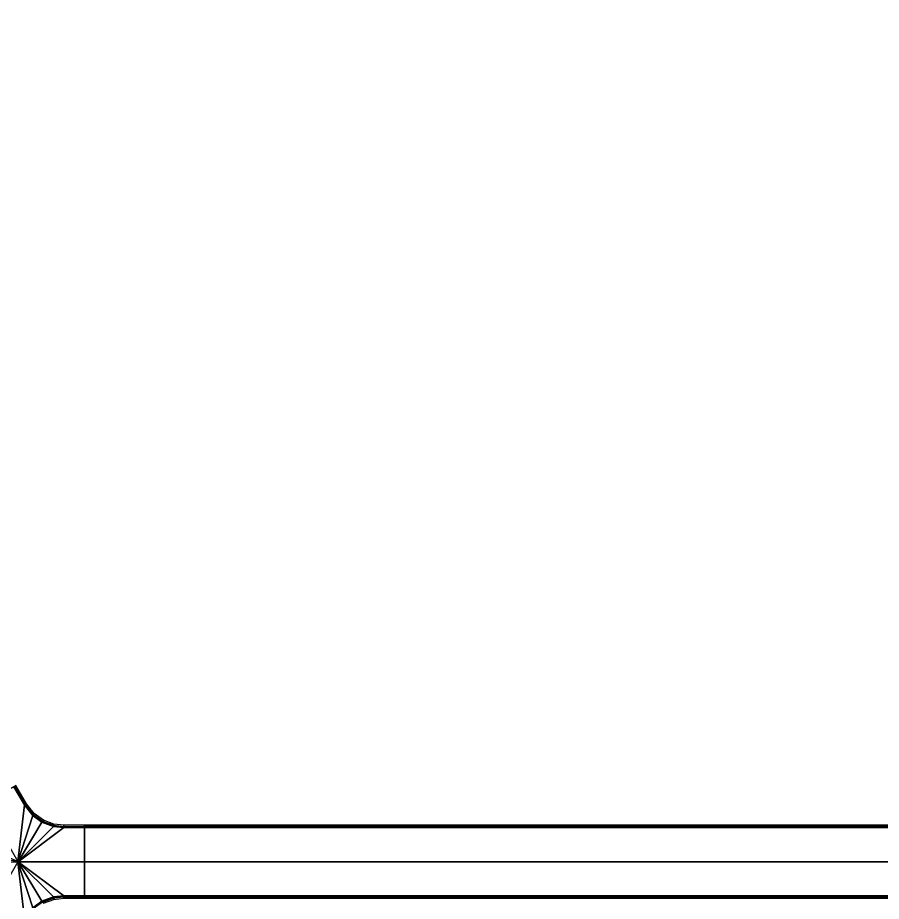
# Model space of a CAD drawing. Header units: inches. Extents: x 2605 to 2965, y 1528 to 1642.
# Drawn here: x 2684.68 to 2704.05, y 1585.37 to 1605.19 of the extents above; entities that cross this region are included whole.
import ezdxf

# ---------------------------------------------------------------- set-up
doc = ezdxf.new("R2010")
doc.units = ezdxf.units.IN
doc.layers.add('table leg', color=7, linetype='Continuous')
doc.layers.add('table top', color=7, linetype='Continuous')

msp = doc.modelspace()

# ---------------------------------------------------------------- linework, layer by layer
at = {"layer": 'table leg'}
msp.add_point((2701.603, 1586.254, 119.802), dxfattribs=at)
for points in [[(2684.825, 1587.53, 123.734), (2684.59, 1587.936, 123.734), (2683.928, 1587.553, 123.853), (2684.676, 1586.258, 123.853)], [(2684.825, 1587.53, 123.734), (2684.838, 1587.537, 123.724), (2684.603, 1587.943, 123.724), (2684.59, 1587.936, 123.734)], [(2684.838, 1587.537, 123.724), (2684.843, 1587.54, 123.707), (2684.608, 1587.946, 123.707), (2684.603, 1587.943, 123.724)], [(2684.843, 1587.54, 123.707), (2684.871, 1587.556, 122.789), (2684.636, 1587.962, 122.789), (2684.608, 1587.946, 123.707)], [(2685.015, 1587.289, 123.732), (2684.825, 1587.53, 123.734), (2684.676, 1586.258, 123.853), (2684.678, 1586.254, 123.853)], [(2685.015, 1587.289, 123.732), (2685.026, 1587.3, 123.723), (2684.838, 1587.537, 123.724), (2684.825, 1587.53, 123.734)], [(2685.026, 1587.3, 123.723), (2685.029, 1587.306, 123.704), (2684.843, 1587.54, 123.707), (2684.838, 1587.537, 123.724)], [(2685.029, 1587.306, 123.704), (2685.046, 1587.334, 122.789), (2684.871, 1587.556, 122.789), (2684.843, 1587.54, 123.707)], [(2684.683, 1586.254, 123.853), (2685.221, 1587.141, 123.73), (2685.015, 1587.289, 123.732), (2684.678, 1586.254, 123.853)], [(2685.221, 1587.141, 123.73), (2685.233, 1587.151, 123.713), (2685.026, 1587.3, 123.723), (2685.015, 1587.289, 123.732)], [(2685.233, 1587.151, 123.713), (2685.239, 1587.157, 123.702), (2685.029, 1587.306, 123.704), (2685.026, 1587.3, 123.723)], [(2685.239, 1587.157, 123.702), (2685.253, 1587.186, 122.789), (2685.046, 1587.334, 122.789), (2685.029, 1587.306, 123.704)], [(2685.478, 1587.044, 123.733), (2685.478, 1587.044, 123.733), (2685.221, 1587.141, 123.73), (2684.683, 1586.254, 123.853)], [(2684.683, 1586.254, 123.853), (2685.709, 1587.019, 123.734), (2685.478, 1587.044, 123.733), (2684.683, 1586.254, 123.853)], [(2686.178, 1586.254, 123.853), (2686.178, 1587.019, 123.734), (2685.709, 1587.019, 123.734), (2684.683, 1586.254, 123.853)], [(2685.478, 1587.044, 123.733), (2685.486, 1587.056, 123.724), (2685.233, 1587.151, 123.713), (2685.221, 1587.141, 123.73)], [(2685.486, 1587.056, 123.724), (2685.491, 1587.064, 123.705), (2685.239, 1587.157, 123.702), (2685.233, 1587.151, 123.713)], [(2685.491, 1587.064, 123.705), (2685.489, 1587.097, 122.789), (2685.253, 1587.186, 122.789), (2685.239, 1587.157, 123.702)], [(2685.709, 1587.019, 123.734), (2685.709, 1587.032, 123.725), (2685.486, 1587.056, 123.724), (2685.478, 1587.044, 123.733)], [(2685.709, 1587.032, 123.725), (2685.708, 1587.04, 123.707), (2685.491, 1587.064, 123.705), (2685.486, 1587.056, 123.724)], [(2685.708, 1587.04, 123.707), (2685.708, 1587.072, 122.789), (2685.489, 1587.097, 122.789), (2685.491, 1587.064, 123.705)], [(2686.178, 1587.04, 123.707), (2686.178, 1587.072, 122.789), (2685.708, 1587.072, 122.789), (2685.708, 1587.04, 123.707)], [(2686.178, 1587.034, 123.724), (2686.178, 1587.04, 123.707), (2685.708, 1587.04, 123.707), (2685.709, 1587.032, 123.725)], [(2686.178, 1587.019, 123.734), (2686.178, 1587.034, 123.724), (2685.709, 1587.032, 123.725), (2685.709, 1587.019, 123.734)], [(2686.178, 1587.073, 122.821), (2686.178, 1587.065, 122.799), (2686.178, 1585.444, 122.799), (2686.178, 1585.435, 122.821)], [(2686.178, 1587.042, 123.708), (2686.178, 1587.073, 122.821), (2686.178, 1585.435, 122.821), (2686.178, 1585.466, 123.708)], [(2717.028, 1587.073, 122.821), (2717.028, 1587.065, 122.799), (2686.178, 1587.065, 122.799), (2686.178, 1587.073, 122.821)], [(2717.028, 1587.042, 123.708), (2717.028, 1587.073, 122.821), (2686.178, 1587.073, 122.821), (2686.178, 1587.042, 123.708)], [(2686.178, 1585.469, 123.707), (2686.178, 1585.437, 122.789), (2686.178, 1587.072, 122.789), (2686.178, 1587.04, 123.707)], [(2686.178, 1587.065, 122.799), (2686.178, 1587.043, 122.789), (2686.178, 1585.465, 122.789), (2686.178, 1585.444, 122.799)], [(2717.028, 1587.065, 122.799), (2717.028, 1587.043, 122.789), (2686.178, 1587.043, 122.789), (2686.178, 1587.065, 122.799)], [(2686.178, 1587.036, 123.725), (2686.178, 1587.042, 123.708), (2686.178, 1585.466, 123.708), (2686.178, 1585.473, 123.725)], [(2717.028, 1587.036, 123.725), (2717.028, 1587.042, 123.708), (2686.178, 1587.042, 123.708), (2686.178, 1587.036, 123.725)], [(2686.178, 1585.475, 123.724), (2686.178, 1585.469, 123.707), (2686.178, 1587.04, 123.707), (2686.178, 1587.034, 123.724)], [(2686.178, 1587.021, 123.736), (2686.178, 1587.036, 123.725), (2686.178, 1585.473, 123.725), (2686.178, 1585.488, 123.736)], [(2717.028, 1587.021, 123.736), (2717.028, 1587.036, 123.725), (2686.178, 1587.036, 123.725), (2686.178, 1587.021, 123.736)], [(2686.178, 1585.49, 123.734), (2686.178, 1585.475, 123.724), (2686.178, 1587.034, 123.724), (2686.178, 1587.019, 123.734)], [(2686.178, 1586.254, 123.849), (2686.178, 1587.021, 123.736), (2686.178, 1585.488, 123.736), (2686.178, 1586.254, 123.849)], [(2686.178, 1586.254, 123.849), (2717.028, 1586.254, 123.849), (2717.028, 1587.021, 123.736), (2686.178, 1587.021, 123.736)], [(2686.178, 1586.254, 123.853), (2686.178, 1586.272, 123.734), (2686.178, 1587.019, 123.734), (2686.178, 1586.905, 123.752)], [(2684.678, 1586.254, 123.853), (2684.676, 1586.258, 123.853), (2683.5, 1586.765, 123.734), (2683.613, 1586.48, 123.732)], [(2684.678, 1586.254, 123.853), (2683.613, 1586.48, 123.732), (2683.638, 1586.227, 123.73), (2684.676, 1586.25, 123.853)], [(2683.928, 1584.955, 123.853), (2684.59, 1584.573, 123.734), (2684.825, 1584.979, 123.734), (2684.676, 1586.25, 123.853)], [(2684.678, 1586.254, 123.853), (2684.676, 1586.25, 123.853), (2684.825, 1584.979, 123.734), (2685.015, 1585.22, 123.732)], [(2684.678, 1586.254, 123.853), (2685.015, 1585.22, 123.732), (2685.221, 1585.368, 123.73), (2684.683, 1586.254, 123.853)], [(2684.683, 1586.254, 123.853), (2685.478, 1585.464, 123.733), (2685.709, 1585.489, 123.734), (2684.683, 1586.254, 123.853)], [(2684.683, 1586.254, 123.853), (2685.221, 1585.368, 123.73), (2685.478, 1585.464, 123.733)], [(2685.709, 1585.49, 123.734), (2686.178, 1585.49, 123.734), (2686.178, 1586.254, 123.853), (2684.683, 1586.254, 123.853)], [(2686.178, 1586.254, 123.853), (2686.178, 1585.49, 123.734), (2686.178, 1586.272, 123.734), (2686.178, 1586.254, 123.853)], [(2686.178, 1585.488, 123.736), (2717.028, 1585.488, 123.736), (2717.028, 1586.254, 123.849), (2686.178, 1586.254, 123.849)], [(2685.221, 1585.368, 123.73), (2685.233, 1585.358, 123.713), (2685.486, 1585.453, 123.724), (2685.478, 1585.464, 123.733)], [(2685.233, 1585.358, 123.713), (2685.239, 1585.351, 123.702), (2685.491, 1585.444, 123.705), (2685.486, 1585.453, 123.724)], [(2685.239, 1585.351, 123.702), (2685.253, 1585.322, 122.789), (2685.489, 1585.411, 122.789), (2685.491, 1585.444, 123.705)], [(2685.478, 1585.464, 123.733), (2685.486, 1585.453, 123.724), (2685.709, 1585.476, 123.725), (2685.709, 1585.489, 123.734)], [(2685.486, 1585.453, 123.724), (2685.491, 1585.444, 123.705), (2685.708, 1585.468, 123.707), (2685.709, 1585.476, 123.725)], [(2685.491, 1585.444, 123.705), (2685.489, 1585.411, 122.789), (2685.708, 1585.436, 122.789), (2685.708, 1585.468, 123.707)], [(2685.709, 1585.475, 123.724), (2685.708, 1585.469, 123.707), (2686.178, 1585.469, 123.707), (2686.178, 1585.475, 123.724)], [(2685.708, 1585.469, 123.707), (2685.708, 1585.437, 122.789), (2686.178, 1585.437, 122.789), (2686.178, 1585.469, 123.707)], [(2685.709, 1585.49, 123.734), (2685.709, 1585.475, 123.724), (2686.178, 1585.475, 123.724), (2686.178, 1585.49, 123.734)], [(2686.178, 1585.488, 123.736), (2686.178, 1585.473, 123.725), (2717.028, 1585.473, 123.725), (2717.028, 1585.488, 123.736)], [(2686.178, 1585.473, 123.725), (2686.178, 1585.466, 123.708), (2717.028, 1585.466, 123.708), (2717.028, 1585.473, 123.725)], [(2686.178, 1585.466, 123.708), (2686.178, 1585.435, 122.821), (2717.028, 1585.435, 122.821), (2717.028, 1585.466, 123.708)], [(2686.178, 1585.444, 122.799), (2686.178, 1585.465, 122.789), (2717.028, 1585.465, 122.789), (2717.028, 1585.444, 122.799)], [(2686.178, 1585.435, 122.821), (2686.178, 1585.444, 122.799), (2717.028, 1585.444, 122.799), (2717.028, 1585.435, 122.821)], [(2685.015, 1585.22, 123.732), (2685.026, 1585.209, 123.723), (2685.233, 1585.358, 123.713), (2685.221, 1585.368, 123.73)]]:
    msp.add_3dface(points, dxfattribs=at)
at = {"layer": 'table top', "invisible_edges": 15}
for points in [[(2684.816, 1565.374, 20.5), (2684.82, 1607.135, 20.5), (2680.04, 1606.955, 20.5), (2680.035, 1565.553, 20.5)], [(2680.04, 1606.955, 19.324), (2684.82, 1607.135, 19.324), (2684.827, 1565.374, 19.324), (2680.063, 1565.552, 19.324)], [(2713.603, 1565.314, 20.5), (2713.603, 1607.194, 20.5), (2684.82, 1607.135, 20.5), (2684.816, 1565.374, 20.5)], [(2684.82, 1607.135, 19.324), (2713.603, 1607.194, 19.324), (2713.603, 1565.314, 19.324), (2684.827, 1565.374, 19.324)]]:
    msp.add_3dface(points, dxfattribs=at)

doc.saveas('drawing.dxf')
